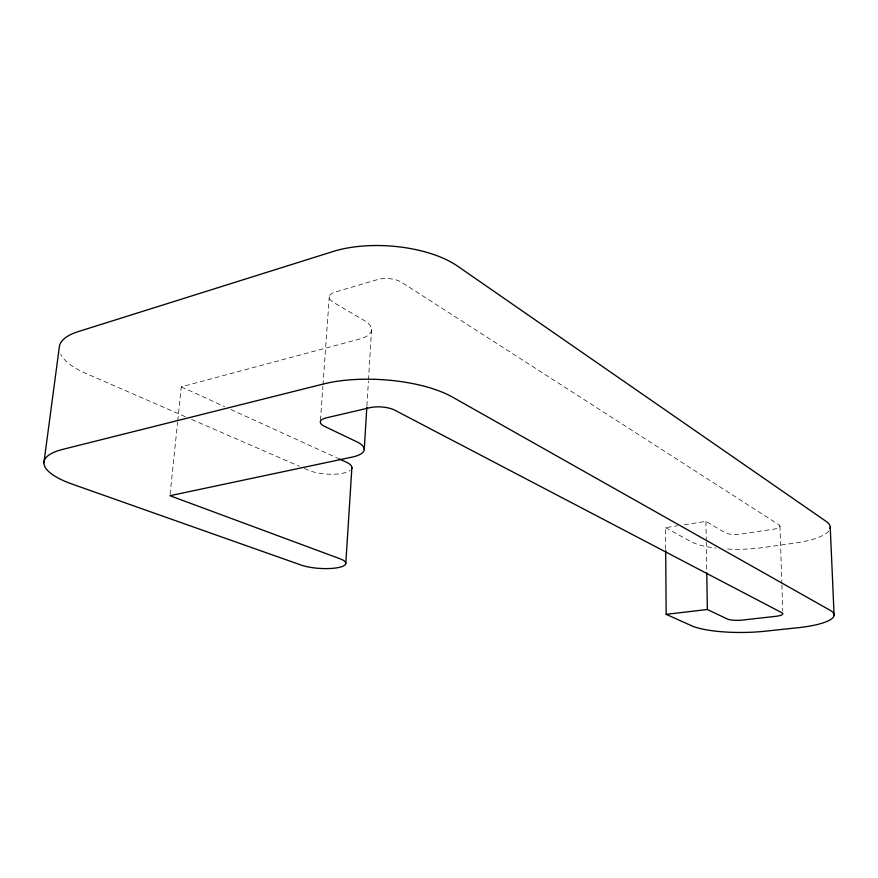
<?xml version="1.0" encoding="UTF-8"?>
<svg xmlns="http://www.w3.org/2000/svg" width="878" height="878" viewBox="0 0 878 878"><rect width="100%" height="100%" fill="white"/><g stroke="black" fill="none" stroke-linecap="round" stroke-linejoin="round"><path stroke-width="0.66" stroke-dasharray="4.39 3.29" d="M366.916 405.79L368.409 381.304M368.497 379.944L371.559 329.59M320.448 420.277L322.874 386.298M322.972 384.948L329.283 296.621M170.102 494.347L177.597 422.219M177.74 420.858L181.274 386.847L359.75 338.996A32.135 13.291 4.9 0 0 364.491 320.635L333.168 302.208A16.814 7.276 5 0 1 335.22 292.056L377.562 279.588A17.099 7.606 4.2 0 1 401.696 282.365L779.049 524.868A11.414 3.26 -1.5 0 1 773.068 529.291L740.176 534.12A11.216 3.183 -1.1 0 1 725.36 532.836L705.934 521.411L684.39 524.737M665.689 549.321L665.535 527.645L677.651 525.768M185.379 416.699L86.45 373.655A77.692 28.667 7.8 0 1 60.659 354.174M191.645 419.421L299.332 466.284M304.348 468.468L308.101 470.103A25.023 8.056 4.1 0 0 350.3 470.345M181.274 386.847L224.669 406.646M230.87 409.477L337.503 458.14M665.535 527.645L690.492 541.419A55.819 15.727 -1.1 0 0 715.844 548.102M779.96 526.043L781.848 583.585M781.892 584.957L782.748 610.989M705.934 521.411L706.241 540.387M706.263 541.737L706.724 570.195M828.766 530.971A56.796 16.089 -1.5 0 1 794.886 543.065L762.686 547.587A55.819 15.727 -1.1 0 1 726.721 549.035"/><path stroke-width="1.32" d="M364.26 449.338L366.828 407.151M345.811 563.248L351.891 467.568M43.9 462.816L59.199 348.006A77.692 28.667 7.8 0 1 78.065 331.664L333.069 251.503A85.627 38.149 4.2 0 1 457.625 266.166L826.264 521.477A56.796 16.089 -1.5 0 1 830.061 528.556M666.161 614.348L707.372 609.497L727.138 618.946A11.436 2.601 -0.5 0 0 742.228 620.087L775.79 616.334A11.633 2.667 -0.8 0 0 781.914 612.756L394.727 410.158A17.615 6.344 3.6 0 0 369.847 407.699L326.407 417.851A17.297 6.069 4.2 0 0 324.432 426.313L356.885 441.843A33.035 11.052 4.2 0 1 352.243 457.076L169.959 495.708L339.907 558.726A25.572 6.618 3.6 0 1 336.889 567.825A25.572 6.618 3.6 0 1 301.132 565.07L72.501 484.228A79.722 23.761 6.5 0 1 62.843 449.349L323.631 383.949A88.195 31.838 3.7 0 1 452.192 396.944L830.094 610.265A57.904 13.148 -0.9 0 1 797.937 627.726L765.1 631.216A56.894 12.852 -0.5 0 1 691.568 625.751L666.161 614.348L665.7 550.671M338.743 458.711L346.184 462.102A25.023 8.056 4.1 0 1 351.661 468.687M830.237 527.382L834.1 615.127M706.768 572.906L707.372 609.497"/></g></svg>
